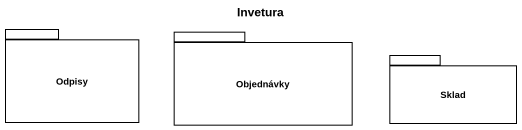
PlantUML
@startuml
title Invetura
package Odpisy {
}
package Objednávky {
}
package Sklad {
}
@enduml
